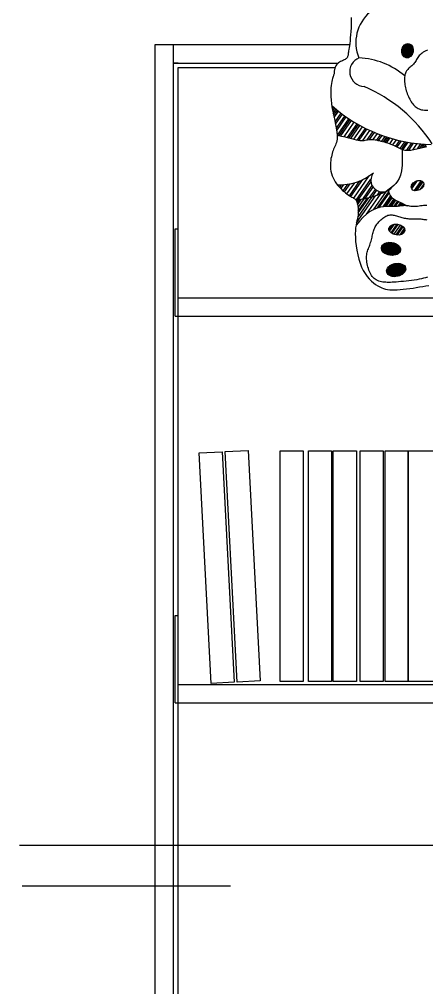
# Model space of a CAD drawing. Extents: x 737 to 6514, y 5490 to 9075.
# Drawn here: x 2166 to 2608, y 7283 to 8334 of the extents above; entities that cross this region are included whole.
import ezdxf

# ---------------------------------------------------------------- set-up
doc = ezdxf.new("R2010")
doc.units = 0
doc.header["$LTSCALE"] = 2.5
doc.header["$MEASUREMENT"] = 0
for name, color, linetype in [('3', 3, 'CONTINUOUS'), ('4', 4, 'CONTINUOUS'), ('7', 7, 'CONTINUOUS'), ('BH', 3, 'CONTINUOUS'), ('TEXT', 3, 'CONTINUOUS')]:
    doc.layers.add(name, color=color, linetype=linetype)

# ---------------------------------------------------------------- blocks, each defined once
blk = doc.blocks.new('001')
at = {"layer": '3'}
for points in [[(84.5, -5.9), (82.9, -6.7), (81.4, -7.5), (80, -8.3), (78.8, -9.2), (77.6, -10.1), (76.6, -11), (75.7, -12), (74.8, -13), (74.1, -14.1), (73.5, -15.1), (72.8, -16.2), (72.2, -17.2), (71.6, -18.3), (70.9, -19.3), (70.2, -20.2), (69.4, -21.2), (68.6, -22.1), (67.6, -22.9), (66.7, -23.7), (65.8, -24.5), (64.9, -25.3), (64.1, -26.1), (63.3, -26.9), (62.6, -27.6), (62, -28.4), (61.5, -29.3), (61, -30.1), (60.7, -31), (60.3, -32), (60.1, -33), (59.9, -34), (59.8, -35.2), (59.7, -36.5), (59.6, -37.8), (59.7, -39.1), (59.7, -40.6), (59.9, -42.1), (60.1, -43.6), (60.4, -45.2), (60.7, -46.8), (61.1, -48.5), (61.6, -50.1), (62.1, -51.8), (62.7, -53.4), (63.3, -55), (64, -56.5), (64.7, -58), (65.4, -59.4), (66.1, -60.8), (66.9, -62), (67.7, -63.2), (68.6, -64.3), (69.4, -65.3), (70.3, -66.3), (71.3, -67.2), (72.3, -68), (73.3, -68.7), (74.4, -69.3), (75.6, -69.9), (76.9, -70.4), (78.2, -70.7), (79.7, -71), (81.4, -71.2), (83.1, -71.2), (85.1, -71.2)], [(-13.5, -98.2), (-8.8, -99.3), (-4.7, -100.3), (-1.1, -101.3), (2, -102.1), (4.7, -102.8), (7.1, -103.4), (9.2, -103.8), (11, -104), (12.7, -104.1), (14.3, -104.1), (15.7, -104), (17.1, -103.8), (18.4, -103.6), (19.6, -103.3), (20.9, -103.1), (22.2, -103), (23.5, -103), (24.9, -103), (26.3, -103.1), (27.7, -103.3), (29.2, -103.6), (30.8, -104), (32.4, -104.3), (34.1, -104.8), (35.9, -105.2), (37.7, -105.7), (39.5, -106.3), (41.3, -106.8), (43.1, -107.4), (44.9, -108.1), (46.6, -108.8), (48.3, -109.5), (49.9, -110.3), (51.4, -111), (52.9, -111.8), (54.3, -112.5), (55.7, -113.2), (57.2, -113.7), (58.6, -114.2), (60.1, -114.5), (61.6, -114.7), (63.2, -114.7), (64.8, -114.7), (66.4, -114.5), (68, -114.2), (69.7, -113.9), (71.3, -113.6), (73, -113.3), (74.6, -112.9), (76.2, -112.6), (77.8, -112.3), (79.3, -111.9), (80.9, -111.5), (82.5, -111), (84, -110.5)], [(83.8, -174.6), (82.1, -174.7), (80.4, -174.8), (78.7, -175.1), (77.1, -175.3), (75.5, -175.6), (73.9, -175.8), (72.3, -175.9), (70.8, -176), (69.3, -176), (67.9, -175.9), (66.5, -175.7), (65.2, -175.5), (63.9, -175.3), (62.7, -175.1), (61.5, -175), (60.3, -174.9), (59.2, -174.9), (58.1, -175), (57, -175.1), (55.9, -175.3), (54.7, -175.5), (53.5, -175.6), (52.1, -175.8), (50.6, -175.8), (49, -175.8), (47.3, -175.8), (45.4, -175.8), (43.3, -175.7), (41.2, -175.8), (38.8, -175.9), (36.4, -176.2), (33.7, -176.7), (31, -177.4), (28.1, -178.4), (25, -179.8), (21.8, -181.7), (18.4, -184.2), (14.8, -187.3), (11, -191.3), (7, -196.1)], [(57.2, -113.7), (57.3, -123.3), (57, -131), (56.3, -137), (55.2, -141.8), (53.8, -145.4), (52.2, -148.3), (50.3, -150.7), (48.2, -152.9), (45.8, -155), (43.1, -157.2), (39.7, -159.4), (35.6, -161.5), (30.5, -163.6), (24.2, -165.6), (16.5, -167.4), (7.1, -169.1)], [(84.5, -252.7), (82.5, -253.3), (80.3, -253.8), (78, -254.4), (75.6, -254.9), (72.9, -255.4), (70.1, -255.8), (67.2, -256.2), (64.2, -256.6), (61.3, -256.9), (58.4, -257.3), (55.6, -257.5), (53, -257.8), (50.6, -258), (48.4, -258.1), (46.3, -258.2), (44.4, -258.3), (42.6, -258.3), (40.9, -258.3), (39.3, -258.2), (37.7, -258.1), (36.2, -257.9), (34.7, -257.6), (33.2, -257.2), (31.7, -256.8), (30.3, -256.3), (29, -255.6), (27.8, -254.9), (26.6, -254), (25.6, -253), (24.6, -251.9), (23.8, -250.7), (23, -249.4), (22.2, -248), (21.6, -246.5), (21, -244.9), (20.4, -243.2), (19.9, -241.5), (19.5, -239.8), (19.1, -238.1), (18.8, -236.3), (18.6, -234.6), (18.5, -232.9), (18.4, -231.3), (18.5, -229.7), (18.6, -228.2), (18.9, -226.8), (19.2, -225.5), (19.6, -224.2), (20, -222.9), (20.5, -221.7), (21, -220.4), (21.5, -219.1), (22, -217.8), (22.4, -216.4), (22.8, -215), (23.3, -213.6), (23.7, -212.1), (24, -210.7), (24.4, -209.3), (24.7, -207.9), (25, -206.6), (25.3, -205.3), (25.6, -204), (26, -202.7), (26.3, -201.5), (26.8, -200.3), (27.3, -199.1), (27.8, -197.9), (28.5, -196.8), (29.3, -195.6), (30.1, -194.5), (31, -193.5), (31.9, -192.4), (33, -191.4), (34, -190.5), (35.1, -189.5), (36.1, -188.7), (37.2, -187.9), (38.4, -187.1), (39.5, -186.4), (40.6, -185.9), (41.7, -185.4), (42.9, -185.1), (44, -184.9), (45.2, -184.8), (46.3, -184.9), (47.4, -185.1), (48.6, -185.3), (49.7, -185.7), (50.9, -186), (52.1, -186.4), (53.3, -186.8), (54.5, -187.2), (55.7, -187.6), (56.9, -187.9), (58.1, -188.2), (59.4, -188.4), (60.6, -188.7), (61.9, -188.9), (63.1, -189), (64.4, -189.1), (65.7, -189.1), (66.9, -189.2), (68.1, -189.2), (69.4, -189.2), (70.6, -189.2), (71.8, -189.1), (73, -189.2), (74.1, -189.2), (75.2, -189.2), (76.4, -189.3), (77.5, -189.4), (78.5, -189.5), (79.6, -189.6), (80.6, -189.8), (81.7, -189.9), (82.7, -190.1), (83.8, -190.2)]]:
    blk.add_lwpolyline(points, dxfattribs=at)
at = {"layer": '4'}
blk.add_lwpolyline([(42.2, -157.8), (42.2, -158.3), (42.3, -159.1), (42.5, -160.1), (42.8, -161.2), (43.3, -162.5), (44, -163.8), (44.8, -165.1), (45.8, -166.3), (47.2, -167.3), (48.7, -168.3), (50.5, -169.2), (52.5, -170.1), (54.7, -171.1), (57.2, -172.2), (59.8, -173.5), (62.7, -175.1)], dxfattribs=at)
for centre, major_axis, ratio in [((63, -6.7), (1.57, 7.69), 0.794519), ((51.4, -201), (-8.7, 1.24), 0.666675), ((45, -221.9), (-10.4, 1.5), 0.666675), ((50.6, -244.8), (-10.3, -2.3), 0.666675)]:
    blk.add_ellipse(centre, major_axis=major_axis, ratio=ratio, dxfattribs=at)
at = {"layer": '7'}
blk.add_lwpolyline([(1.7, 29.4), (1.8, 25.8), (1.8, 22), (1.7, 18.1), (1.4, 14.3), (1.1, 10.6), (0.8, 7.2), (0.5, 4), (0.2, 1.2), (-0.2, -1.2), (-0.4, -3.3), (-0.7, -5.2), (-1, -6.8), (-1.2, -8.1), (-1.4, -9.3), (-1.6, -10.3), (-1.7, -11.3), (-1.9, -12.1), (-2.1, -12.8), (-2.3, -13.5), (-2.6, -14.1), (-3, -14.6), (-3.5, -15.1), (-4.1, -15.6), (-4.9, -16.1), (-5.8, -16.5), (-6.7, -17), (-7.8, -17.5), (-8.8, -18), (-9.9, -18.5), (-10.9, -19.1), (-11.9, -19.7), (-12.7, -20.4), (-13.5, -21.2), (-14.2, -22), (-14.8, -22.9), (-15.3, -23.7), (-15.7, -24.6), (-16, -25.4), (-16.2, -26.2), (-16.4, -27), (-16.5, -27.8), (-16.6, -28.5), (-16.6, -29.2), (-16.6, -29.9), (-16.7, -30.6), (-16.7, -31.2), (-16.9, -31.9), (-17, -32.5), (-17.3, -33.2), (-17.6, -33.9), (-17.9, -34.7), (-18.2, -35.7), (-18.6, -36.9), (-18.9, -38.4), (-19.3, -40.1), (-19.7, -42.1), (-20, -44.5), (-20.2, -47.1), (-20.4, -50), (-20.4, -53.1), (-20.3, -56.5), (-20.1, -60.2), (-19.7, -64), (-19.1, -68.1), (-18.3, -72.2), (-17.4, -76.4), (-16.5, -80.6), (-15.7, -84.6), (-14.8, -88.5), (-14.2, -92.1), (-13.7, -95.3), (-13.5, -98.2), (-13.4, -100.6), (-13.6, -102.8), (-13.9, -104.6), (-14.3, -106.3), (-14.9, -107.8), (-15.4, -109.3), (-16.1, -110.7), (-16.7, -112.1), (-17.3, -113.5), (-17.8, -115), (-18.4, -116.6), (-18.9, -118.2), (-19.4, -120), (-19.8, -121.8), (-20.2, -123.8), (-20.5, -125.9), (-20.7, -128.1), (-20.8, -130.4), (-20.7, -132.8), (-20.6, -135.2), (-20.2, -137.6), (-19.7, -140), (-19, -142.4), (-18, -144.7), (-16.9, -146.9), (-15.6, -149.1), (-14.1, -151.2), (-12.6, -153.1), (-11, -155), (-9.3, -156.7), (-7.7, -158.3), (-6, -159.7), (-4.4, -161), (-2.9, -162.2), (-1.4, -163.2), (-0.1, -164.2), (1.2, -165), (2.4, -165.6), (3.4, -166.2), (4.3, -166.7), (5, -167.1), (5.7, -167.5), (6.2, -168), (6.7, -168.5), (7.1, -169.1), (7.5, -169.9), (7.9, -170.9), (8.3, -172.2), (8.6, -173.7), (8.9, -175.3), (9.2, -177.2), (9.4, -179.1), (9.5, -181.1), (9.4, -183.1), (9.3, -185.1), (8.9, -187.2), (8.5, -189.2), (8, -191.3), (7.5, -193.6), (7, -196.1), (6.6, -198.9), (6.3, -202.1), (6.2, -205.6), (6.3, -209.7), (6.6, -214), (7.1, -218.7), (7.8, -223.4), (8.8, -228.2), (10, -232.9), (11.4, -237.4), (13, -241.6), (14.9, -245.4), (16.9, -248.8), (19.1, -251.8), (21.3, -254.4), (23.7, -256.8), (26, -258.8), (28.3, -260.5), (30.6, -261.9), (32.8, -263.1), (34.9, -264.1), (37, -264.9), (39.1, -265.5), (41.3, -265.9), (43.6, -266.2), (46.1, -266.3), (48.8, -266.3), (51.8, -266.2), (55, -265.9), (58.3, -265.6), (61.8, -265.3), (65.3, -264.8), (68.9, -264.4), (72.5, -263.8), (76.1, -263.3), (79.6, -262.8), (83, -262.2), (86.2, -261.6)], dxfattribs=at)
for centre, radius, start, end in [((49.5, 2.4), 42.7, 129.6474, 203.0643), ((16.3, -29.3), 16.1, 111.8846, 268.1154), ((6.1, -97.2), 83, 49.5973, 87.1399), ((-51.1, -200), 168.4, 33.1542, 66.5964), ((91.6, 58), 166.5, 228.168, 269.0076), ((-10.2, -95.4), 56.8, 266.796, 309.6599), ((35.8, -147.3), 12.7, 140.086, 322.1633)]:
    blk.add_arc(centre, radius, start, end, dxfattribs=at)
blk.add_ellipse((73.9, -153.1), major_axis=(-6.45, -3.44), ratio=0.694434, dxfattribs=at)
at = {"layer": 'BH'}
for p, q in [((56.8, -8.5), (63.5, 1.1)), ((56.8, -6.5), (61.9, 0.8)), ((57.1, -10), (64.8, 1)), ((57.6, -11.3), (65.9, 0.5)), ((57.6, -3.2), (59.4, -0.8)), ((58.3, -12.4), (66.9, -0.1)), ((59.1, -13.2), (67.7, -0.9)), ((60.1, -13.9), (68.4, -2)), ((61.2, -14.3), (68.9, -3.2)), ((62.5, -14.5), (69.3, -4.8)), ((64, -14.2), (69.3, -6.7)), ((66.4, -12.8), (68.6, -9.8)), ((-19.1, -67.6), (-18.6, -66.8)), ((-18.7, -70), (-17.3, -67.9)), ((-18.3, -72.4), (-15.9, -69)), ((-17.8, -74.7), (-14.6, -70.2)), ((-17.3, -77), (-13.3, -71.3)), ((-16.8, -79.3), (-11.9, -72.3)), ((-15.8, -84), (-9.2, -74.5)), ((-15.3, -86.3), (-7.8, -75.5)), ((-14.4, -91), (-5, -77.6)), ((-14, -93.4), (-3.6, -78.6)), ((-13.1, -98.2), (-0.7, -80.5)), ((-11.3, -98.7), (0.7, -81.5)), ((-9.5, -99.1), (2.2, -82.4)), ((-5.9, -100), (5.1, -84.2)), ((-2.3, -101), (8.1, -86)), ((-0.5, -101.4), (9.6, -86.9)), ((1.2, -101.9), (11.2, -87.7)), ((4.8, -102.8), (14.2, -89.4)), ((8.5, -103.6), (17.4, -91)), ((10.4, -103.9), (18.9, -91.8)), ((14.5, -104.1), (22.1, -93.3)), ((19.2, -103.4), (25.3, -94.7)), ((21.6, -103.1), (27, -95.4)), ((25.8, -103.1), (30.2, -96.7)), ((29.6, -103.7), (33.6, -98)), ((31.4, -104.1), (35.3, -98.6)), ((35, -105), (38.7, -99.8)), ((36.8, -105.5), (40.4, -100.4)), ((38.6, -106), (42.1, -100.9)), ((40.3, -106.5), (43.8, -101.5)), ((43.7, -107.7), (47.4, -102.5)), ((47.1, -109), (50.9, -103.4)), ((50.3, -110.4), (54.6, -104.3)), ((51.8, -111.2), (56.4, -104.7)), ((54.9, -112.8), (60.1, -105.5)), ((56.6, -113.5), (62, -105.8)), ((58.3, -114.1), (63.8, -106.1)), ((62.1, -114.7), (67.7, -106.7)), ((64.2, -114.7), (69.6, -107)), ((68.9, -114.1), (73.5, -107.5)), ((73.8, -113.1), (77.4, -107.9)), ((76.2, -112.6), (79.4, -108)), ((78.7, -112), (81.5, -108.2)), ((81.3, -111.4), (83.5, -108.3)), ((1.4, -165.1), (14.3, -146.7)), ((4.5, -166.8), (21.3, -142.7)), ((7.1, -169), (23.2, -146)), ((-13, -152.5), (-12.8, -152.2)), ((-11.9, -153.9), (-10.7, -152.2)), ((-10.7, -155.2), (-8.6, -152.2)), ((-9.5, -156.5), (-6.4, -152.1)), ((-7, -158.9), (-1.9, -151.6)), ((-5.6, -160.1), (0.5, -151.2)), ((-2.9, -162.2), (5.6, -150)), ((-0.1, -164.2), (11.2, -148.1)), ((9.5, -168.7), (23.3, -149)), ((14.3, -167.8), (24.6, -153.1)), ((16.7, -167.4), (25.6, -154.7)), ((21.8, -166.1), (28, -157.3)), ((67.1, -155.3), (71.9, -148.4)), ((67.4, -152.8), (69.2, -150.3)), ((67.5, -156.7), (73.8, -147.7)), ((70.4, -158.6), (78, -147.7)), ((71.7, -158.7), (79.1, -148.2)), ((73.2, -158.6), (79.9, -149)), ((77.2, -157), (80.7, -151.9)), ((7.5, -193.6), (28, -164.4)), ((8.7, -173.9), (12.7, -168.1)), ((8.8, -187.7), (24.4, -165.5)), ((9.2, -177.1), (15.9, -167.5)), ((9.4, -182.8), (21, -166.3)), ((9.4, -180.8), (19.3, -166.8)), ((18.4, -184.2), (33.6, -162.3)), ((24.4, -165.5), (29.5, -158.2)), ((26, -179.3), (40.1, -159.2)), ((29.8, -163.8), (32.8, -159.6)), ((29.9, -177.8), (42.5, -159.8)), ((31.7, -177.2), (42.9, -161.3)), ((32.7, -162.7), (34.7, -159.9)), ((35.6, -161.6), (36.8, -159.9)), ((36.6, -176.2), (44.6, -164.8)), ((38.2, -176), (45.4, -165.8)), ((38.9, -159.8), (39.2, -159.5)), ((39.7, -175.9), (46.2, -166.6)), ((42.6, -175.8), (48.1, -167.9)), ((7.4, -169.6), (7.9, -169)), ((7.9, -170.9), (9.5, -168.7)), ((8.3, -172.4), (11.1, -168.4)), ((44, -175.7), (49.1, -168.5)), ((45.4, -175.8), (50.1, -169)), ((48.2, -175.8), (52.3, -170)), ((49.6, -175.8), (53.4, -170.5)), ((52.5, -175.7), (55.5, -171.4)), ((54, -175.6), (56.6, -171.9)), ((55.6, -175.3), (57.6, -172.4)), ((57.1, -175.1), (58.7, -172.9)), ((58.7, -174.9), (59.7, -173.5)), ((60.1, -174.9), (60.7, -174)), ((61.5, -175), (61.7, -174.6)), ((42.7, -199.8), (45, -196.5)), ((42.8, -201.6), (47.1, -195.5)), ((43.4, -202.8), (48.7, -195.2)), ((45, -204.5), (51.6, -195.1)), ((45.9, -205.2), (52.9, -195.3)), ((48.1, -206.2), (55.2, -196)), ((50.5, -206.8), (57.3, -197.1)), ((51.8, -206.9), (58.2, -197.8)), ((54.8, -206.7), (59.6, -199.7)), ((56.5, -206.2), (60.1, -201.1)), ((34.5, -221.5), (38.5, -215.8)), ((34.9, -223), (40.4, -215.1)), ((35.4, -218.2), (35.4, -218.2)), ((35.5, -224.1), (42, -214.8)), ((36.2, -225.1), (43.5, -214.7)), ((37.1, -225.9), (44.9, -214.8)), ((38, -226.6), (46.2, -214.9)), ((39, -227.2), (47.4, -215.2)), ((40, -227.7), (48.6, -215.5)), ((41.2, -228.1), (49.7, -215.9)), ((42.3, -228.5), (50.8, -216.4)), ((43.5, -228.8), (51.8, -217)), ((44.8, -228.9), (52.7, -217.7)), ((46.2, -229), (53.6, -218.5)), ((47.7, -228.9), (54.3, -219.4)), ((49.3, -228.7), (55, -220.5)), ((51.1, -228.1), (55.4, -221.9)), ((53.4, -226.7), (55.3, -224.1)), ((40.3, -245.5), (44.1, -240.1)), ((40.4, -247.4), (46.3, -238.9)), ((40.9, -248.6), (48.2, -238.2)), ((41.7, -249.5), (49.9, -237.8)), ((42.6, -250.3), (51.4, -237.6)), ((43.5, -250.9), (52.9, -237.6)), ((44.6, -251.4), (54.2, -237.7)), ((45.8, -251.7), (55.5, -237.9)), ((47, -252), (56.6, -238.3)), ((48.4, -252.1), (57.7, -238.7)), ((49.8, -252), (58.7, -239.3)), ((51.3, -251.9), (59.6, -240.1)), ((53, -251.5), (60.3, -241.1)), ((54.9, -250.8), (60.9, -242.3)), ((57.1, -249.6), (61, -244.1))]:
    blk.add_line(p, q, dxfattribs=at)
blk = doc.blocks.new('书本')
at = {"layer": '7'}
for points in [[(0, 0), (25.1, 1.3), (38.2, -249), (13.1, -250.3)], [(28.2, 1.5), (53.3, 2.8), (66.4, -247.5), (41.4, -248.9)], [(88.1, 2.5), (113.2, 2.5), (113.2, -248.2), (88.1, -248.2)], [(118.7, 2.5), (143.8, 2.5), (143.8, -248.2), (118.7, -248.2)], [(145.8, 2.5), (170.9, 2.5), (170.9, -248.2), (145.8, -248.2)], [(175, 2.5), (200.1, 2.5), (200.1, -248.2), (175, -248.2)], [(202.1, 2.5), (227.2, 2.5), (227.2, -248.2), (202.1, -248.2)], [(227.2, 2.5), (263.9, 2.5), (263.9, -248.2), (227.2, -248.2)], [(516.3, -193.5), (516.3, -218.6), (265.7, -218.6), (265.7, -193.5)], [(516.3, -220.6), (516.3, -245.7), (265.7, -245.7), (265.7, -220.6)]]:
    blk.add_lwpolyline(points, close=True, dxfattribs=at)

msp = doc.modelspace()

# ---------------------------------------------------------------- linework, layer by layer
at = {"layer": '3'}
for p, q in [((2338.2, 6287), (2338.2, 8282)), ((2338.2, 8282), (2508.5, 8282)), ((2335.2, 8012), (2335.2, 8107)), ((2335.2, 8107), (2338.2, 8107)), ((2335.2, 8012), (2338.2, 8012)), ((2335.2, 7592), (2335.2, 7687)), ((2335.2, 7687), (2338.2, 7687)), ((2335.2, 7592), (2338.2, 7592))]:
    msp.add_line(p, q, dxfattribs=at)
at = {"layer": '4'}
for p, q in [((2313.2, 6207), (2313.2, 8307)), ((2313.2, 8307), (2524.5, 8307))]:
    msp.add_line(p, q, dxfattribs=at)
at = {"layer": '7'}
for p, q in [((2333.2, 6207), (2333.2, 8307)), ((2333.2, 8287), (2511.4, 8287)), ((2338.2, 8287), (2333.2, 8287)), ((2338.2, 8032), (3023, 8032)), ((2338.2, 8012), (3003, 8012)), ((2338.2, 7612), (3338.2, 7612)), ((2338.2, 7612), (3338.2, 7612)), ((2338.2, 7592), (3338.2, 7592))]:
    msp.add_line(p, q, dxfattribs=at)
at = {"layer": 'TEXT'}
msp.add_line((2165.8, 7437.3), (5938.4, 7437.3), dxfattribs=at)
at = {"layer": 'TEXT', "color": 1}
msp.add_lwpolyline([(2168.9, 7393.2), (2395.3, 7393.2)], dxfattribs=at)

# ---------------------------------------------------------------- block references
at = {"layer": '7'}
msp.add_blockref('001', (2524.5, 8307), dxfattribs=at)
at = {"layer": 'TEXT'}
msp.add_blockref('书本', (2361, 7863.4), dxfattribs=at)

doc.saveas('drawing.dxf')
